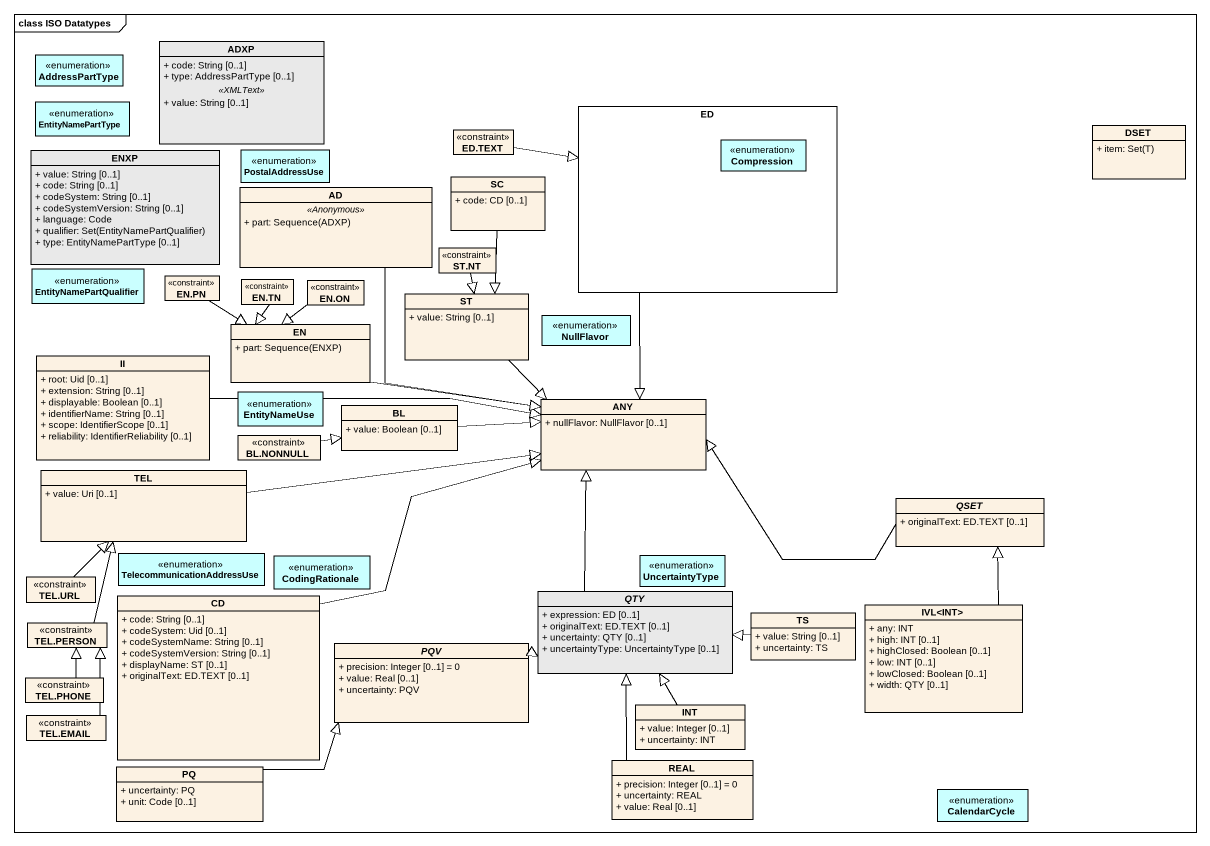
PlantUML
@startuml
mainframe class ISO Datatypes
hide circle
hide empty members
skinparam classAttributeIconSize 0
enum AddressPartType #CAFFFF
class ADXP #E9E9E9 {
  + code: String [0..1]
  + type: AddressPartType [0..1]
  .. <<XMLText>> ..
  + value: String [0..1]
}
enum EntityNamePartType #CAFFFF
rectangle ED {
  enum Compression #CAFFFF
}
class "ED.TEXT" as ED_TEXT <<constraint>>
class DSET {
  {field} + item: Set(T)
}
class ENXP #E9E9E9 {
  + value: String [0..1]
  + code: String [0..1]
  + codeSystem: String [0..1]
  + codeSystemVersion: String [0..1]
  + language: Code
  {field} + qualifier: Set(EntityNamePartQualifier)
  + type: EntityNamePartType [0..1]
}
class AD {
  .. <<Anonymous>> ..
  {field} + part: Sequence(ADXP)
}
enum PostalAddressUse #CAFFFF
class SC {
  + code: CD [0..1]
}
enum EntityNamePartQualifier #CAFFFF
class "ST.NT" as ST_NT <<constraint>>
class "EN.PN" as EN_PN <<constraint>>
class "EN.TN" as EN_TN <<constraint>>
class "EN.ON" as EN_ON <<constraint>>
class ST {
  + value: String [0..1]
}
class EN {
  {field} + part: Sequence(ENXP)
}
enum NullFlavor #CAFFFF
class II {
  + root: Uid [0..1]
  + extension: String [0..1]
  + displayable: Boolean [0..1]
  + identifierName: String [0..1]
  + scope: IdentifierScope [0..1]
  + reliability: IdentifierReliability [0..1]
}
enum EntityNameUse #CAFFFF
class BL {
  + value: Boolean [0..1]
}
class ANY {
  + nullFlavor: NullFlavor [0..1]
}
class TEL {
  + value: Uri [0..1]
}
class "BL.NONNULL" as BL_NONNULL <<constraint>>
abstract class QSET {
  + originalText: ED.TEXT [0..1]
}
enum TelecommunicationAddressUse #CAFFFF
class "TEL.URL" as TEL_URL <<constraint>>
enum CodingRationale #CAFFFF
abstract class QTY #E9E9E9 {
  + expression: ED [0..1]
  + originalText: ED.TEXT [0..1]
  + uncertainty: QTY [0..1]
  + uncertaintyType: UncertaintyType [0..1]
}
enum UncertaintyType #CAFFFF
class "TEL.PERSON" as TEL_PERSON <<constraint>>
class CD {
  + code: String [0..1]
  + codeSystem: Uid [0..1]
  + codeSystemName: String [0..1]
  + codeSystemVersion: String [0..1]
  + displayName: ST [0..1]
  + originalText: ED.TEXT [0..1]
}
class TS {
  + value: String [0..1]
  + uncertainty: TS
}
class "IVL<INT>" as IVL_INT {
  + any: INT
  + high: INT [0..1]
  + highClosed: Boolean [0..1]
  + low: INT [0..1]
  + lowClosed: Boolean [0..1]
  + width: QTY [0..1]
}
abstract class PQV {
  + precision: Integer [0..1] = 0
  + value: Real [0..1]
  + uncertainty: PQV
}
class "TEL.PHONE" as TEL_PHONE <<constraint>>
class "TEL.EMAIL" as TEL_EMAIL <<constraint>>
class INT {
  + value: Integer [0..1]
  + uncertainty: INT
}
class PQ {
  + uncertainty: PQ
  + unit: Code [0..1]
}
class REAL {
  + precision: Integer [0..1] = 0
  + uncertainty: REAL
  + value: Real [0..1]
}
enum CalendarCycle #CAFFFF
ED --|> ANY
ED_TEXT -right-|> ED
AD --|> ANY
SC --|> ST
ST_NT --|> ST
EN_PN --|> EN
EN_TN --|> EN
EN_ON --|> EN
ST --|> ANY
EN -right-|> ANY
II -right-|> ANY
BL -right-|> ANY
TEL -right-|> ANY
BL_NONNULL -right-|> BL
QSET -left-|> ANY
TEL_URL -up-|> TEL
QTY -up-|> ANY
TEL_PERSON -up-|> TEL
CD -up-|> ANY
TS -left-|> QTY
IVL_INT -up-|> QSET
PQV -right-|> QTY
TEL_PHONE -up-|> TEL_PERSON
TEL_EMAIL -up-|> TEL_PERSON
INT -up-|> QTY
PQ -right-|> PQV
REAL -up-|> QTY
@enduml
